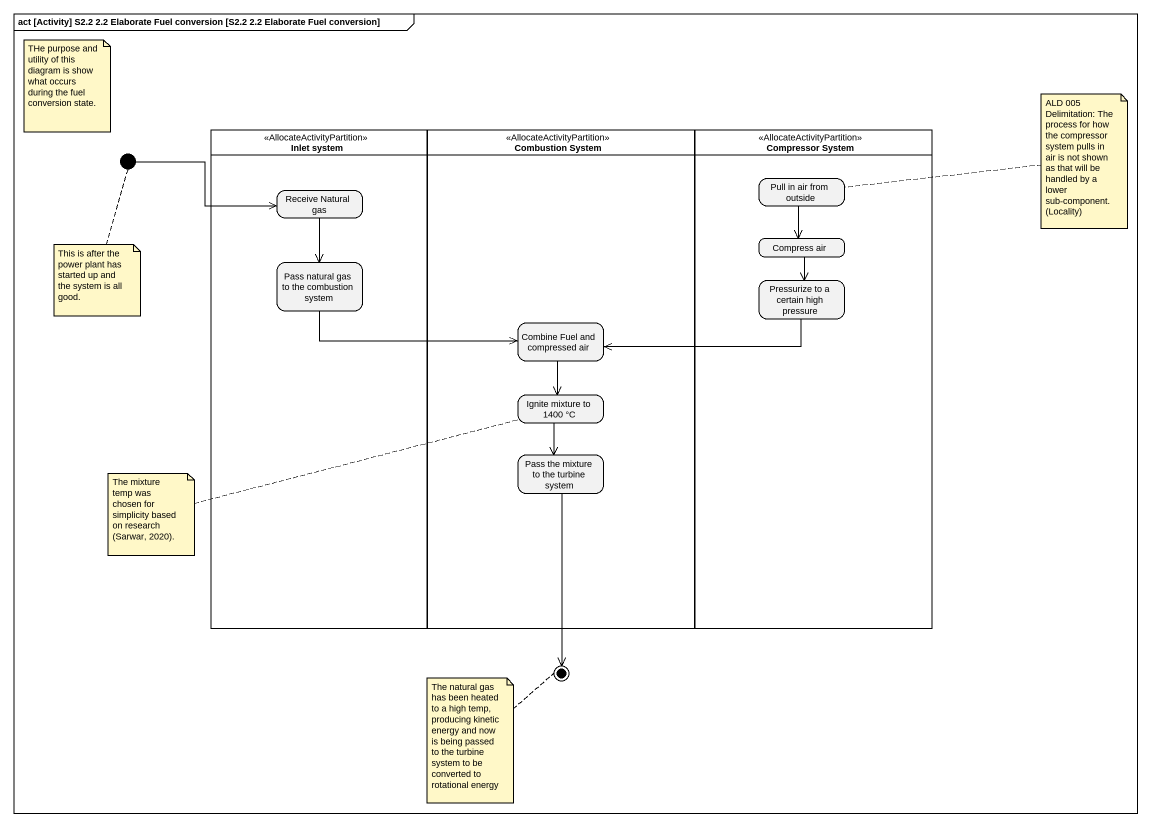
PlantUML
@startuml
mainframe act [Activity] S2.2 2.2 Elaborate Fuel conversion [S2.2 2.2 Elaborate Fuel conversion]
hide empty description
state "Inlet system" as Inlet_system <<AllocateActivityPartition>> {
  state "Receive Natural gas" as Receive_Natural_gas
  state "Pass natural gas to the combustion system" as Pass_natural_gas_to_the
}
state "Combustion System" as Combustion_System <<AllocateActivityPartition>> {
  state "Combine Fuel and compressed air" as Combine_Fuel_and_compressed
  state "Ignite mixture to 1400 °C" as Ignite_mixture_to_1400_C
  state "Pass the mixture to the turbine system" as Pass_the_mixture_to_the
}
state "Compressor System" as Compressor_System <<AllocateActivityPartition>> {
  state "Pull in air from outside" as Pull_in_air_from_outside
  state "Compress air" as Compress_air
  state "Pressurize to a certain high pressure" as Pressurize_to_a_certain
}
state initial1 <<start>>
state final1 <<end>>
initial1 -right-> Receive_Natural_gas
Pull_in_air_from_outside --> Compress_air
Receive_Natural_gas --> Pass_natural_gas_to_the
Compress_air --> Pressurize_to_a_certain
Pass_natural_gas_to_the -right-> Combine_Fuel_and_compressed
Pressurize_to_a_certain -left-> Combine_Fuel_and_compressed
Combine_Fuel_and_compressed --> Ignite_mixture_to_1400_C
Ignite_mixture_to_1400_C --> Pass_the_mixture_to_the
Pass_the_mixture_to_the --> final1
note as N1
  THe purpose and utility of this diagram is show what occurs during the fuel conversion state.
end note
note right of Pull_in_air_from_outside : ALD 005 Delimitation: The process for how the compressor system pulls in air is not shown as that will be handled by a lower sub-component. (Locality)
note bottom of initial1 : This is after the power plant has started up and the system is all good.
note left of Ignite_mixture_to_1400_C : The mixture temp was chosen for simplicity based on research (Sarwar, 2020).
note bottom of final1 : The natural gas has been heated to a high temp, producing kinetic energy and now is being passed to the turbine system to be converted to rotational energy
@enduml
